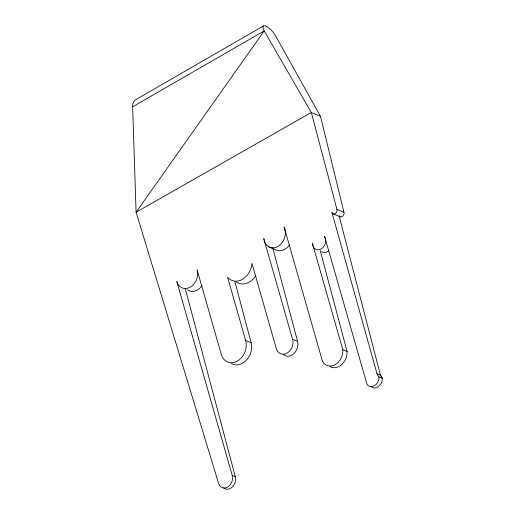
<?xml version="1.0" encoding="UTF-8"?>
<svg xmlns="http://www.w3.org/2000/svg" width="515" height="515" viewBox="0 0 515 515"><rect width="100%" height="100%" fill="white"/><g stroke="black" fill="none" stroke-linecap="round" stroke-linejoin="round"><path stroke-width="0.77" d="M263.493 25.911L135.278 99.949A9.663 5.35 76.5 0 0 132.632 106.798L136.095 212.225L218.566 483.334A8.826 6.933 -69.2 0 0 227.63 487.074A8.826 6.933 -69.2 0 0 232.265 475.487L176.812 281.531A13.081 10.274 -69.2 0 0 190.222 287.125A13.081 10.274 -69.2 0 0 197.129 269.963L221.27 354.391A15.701 12.328 -69.2 0 0 237.37 361.099A15.701 12.328 -69.2 0 0 245.661 340.505L227.572 277.244A17.008 13.358 -69.2 0 0 242.365 279.4A17.008 13.358 -69.2 0 0 251.957 263.358L276.336 348.629A10.467 8.221 -69.2 0 0 287.067 353.103A10.467 8.221 -69.2 0 0 292.597 339.372L263.789 238.625L264.646 242.05L266.339 244.87A13.3 10.448 -69.2 0 0 277.855 246.492A13.3 10.448 -69.2 0 0 285.349 234.048L285.181 230.359L284.113 227.057L322.493 361.292A13.409 10.532 -69.2 0 0 335.259 364.607A13.409 10.532 -69.2 0 0 342.816 349.724L312.393 243.325L312.766 245.642L313.732 247.593A8.176 6.425 -69.2 0 0 321.096 248.957A8.176 6.425 -69.2 0 0 325.731 240.763L325.461 238.413L324.592 236.385L367.028 384.415A8.176 6.425 -69.2 0 0 374.392 385.774A8.176 6.425 -69.2 0 0 379.027 377.579L377.006 373.697L331.898 212.328A3.257 2.511 -67.1 0 0 335.188 213.667A3.257 2.511 -67.1 0 0 336.945 209.405L311.318 112.476L264.189 30.919A9.663 3.167 47.8 0 1 265.753 26.098A9.663 3.167 47.8 0 1 275.39 35.49L320.504 116.371L343.962 212.296A3.257 2.511 -67 0 1 342.527 216.332A3.257 2.511 -67 0 1 339.198 215.888M132.632 106.798L264.189 30.919L136.095 212.225L311.318 112.476L320.504 116.371M336.945 209.405L343.962 212.296M333.179 213.88L340.196 216.764M268.727 246.846L275.77 249.743A13.3 10.255 -67 0 0 289.578 244.85M292.597 339.372L297.612 341.458A10.467 8.066 -67 0 1 293.904 353.599A10.467 8.066 -67 0 1 283.643 354.603M245.661 340.505L251.166 342.784A15.701 12.103 -67 0 1 246.299 360.307A15.701 12.103 -67 0 1 231.486 363.468M342.816 349.724L347.084 351.507A13.409 10.339 -67 0 1 341.574 364.697A13.409 10.339 -67 0 1 330.006 366.583M377.006 373.697L380.45 375.145L381.763 376.793L382.368 378.995A8.176 6.302 -67 0 1 377.952 386.945A8.176 6.302 -67 0 1 370.794 386.353M378.95 376.922L382.31 378.338L380.45 375.145L339.115 215.991M232.265 475.487L235.336 476.787A8.826 6.804 -67 0 1 232.233 487.036A8.826 6.804 -67 0 1 223.574 487.905M320.221 250.528L347.084 351.507M272.667 247.715L297.612 341.458M234.892 281.634L251.166 342.784M185.22 288.439L235.336 476.787M202.028 285.651A13.081 10.081 -67 0 1 187.569 289.855M255.749 275.531A17.008 13.107 -67 0 1 236.372 281.917M328.789 250.721A8.176 6.302 -67 0 1 321.695 251.68"/></g></svg>
